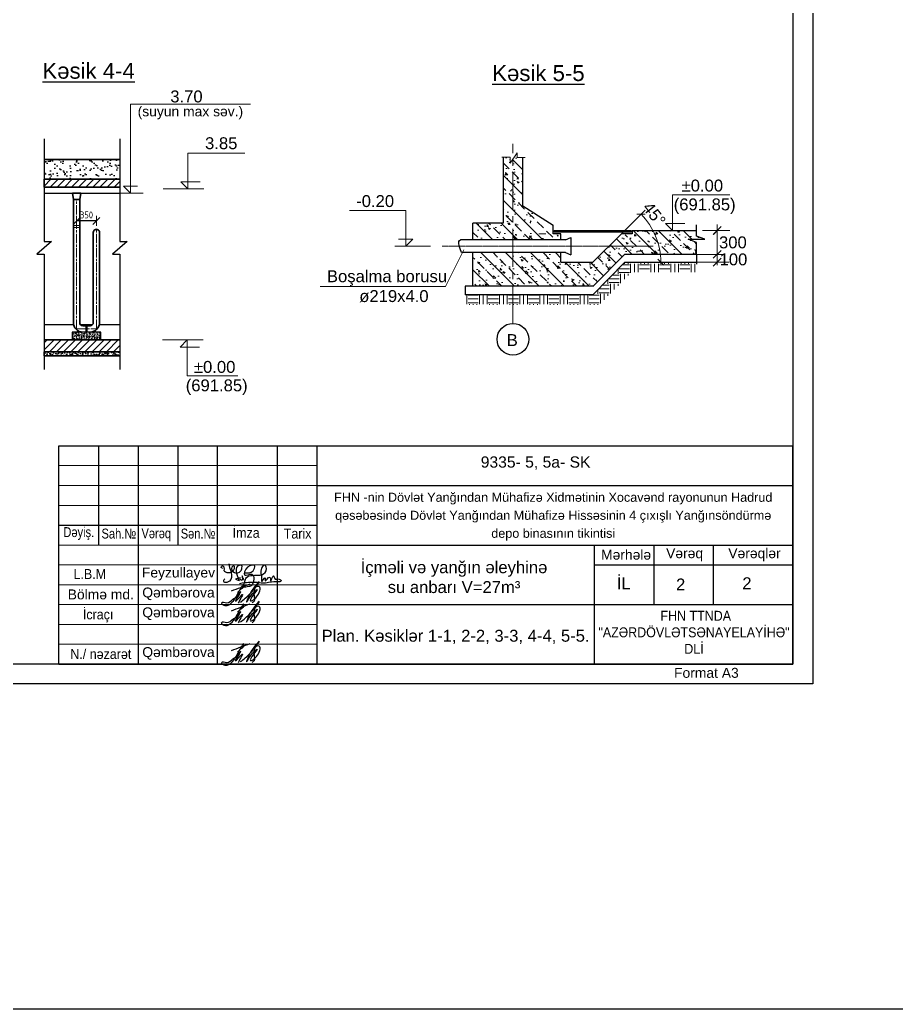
# Model space of a CAD drawing. Header units: millimetres. Extents: x -801831 to 71355, y -39540 to 11331.
# Drawn here: x -727763 to -705674, y -39540 to -14607 of the extents above; entities that cross this region are included whole.
import ezdxf

# ---------------------------------------------------------------- set-up
doc = ezdxf.new("R2010")
doc.units = ezdxf.units.MM
for name, pattern in [('ACAD_ISO08W100', [36, 24, -3, 6, -3]), ('CENTER', [2, 1.25, -0.25, 0.25, -0.25]), ('CENTER2', [28.575, 19.05, -3.175, 3.175, -3.175]), ('JIS_02_1.0', [2, 1, -1])]:
    doc.linetypes.add(name, pattern=pattern)
for name, color, linetype, lineweight in [('0_Ном._пера__21_Ном._пера__7', 7, 'Continuous', 60), ('Künc ştampının yazısı', 7, 'Continuous', 13), ('перегородка_Ном._пера__1_Ном._пера__7', 7, 'Continuous', 60)]:
    doc.layers.add(name, color=color, linetype=linetype, lineweight=lineweight)
doc.styles.add('ARIAL', font='arial.ttf')
doc.styles.add('Arial-300', font='arial.ttf', dxfattribs={"height": 300})
doc.styles.add('ISO', font='isocp.shx', dxfattribs={"height": 175, "bigfont": 'bigfont.shx'})
doc.styles.get("Standard").update_dxf_attribs({"font": 'a3ar(la).ttf'})
doc.styles.add('Times New  Roman', font='times.ttf')
doc.styles.add('Times New Roman', font='times.ttf')
doc.styles.add('СГЕНЕРИР_СТИЛЬ_1', font='arial.ttf')
doc.dimstyles.new('Aec_Arch_M', dxfattribs={"dimscale": 100, "dimtxt": 1.75, "dimasz": 1.75, "dimexe": 1.249, "dimexo": 0.625, "dimtad": 1, "dimdec": 0, "dimrnd": 1, "dimzin": 1, "dimdsep": 46, "dimtxsty": 'ISO', "dimblk": 'OBLIQUE', "dimcen": -0.175, "dimdle": 0.0005, "dimclrt": 256, "dimadec": 0, "dimazin": 0, "dimtfac": 175, "dimtdec": 0, "dimtix": 1, "dimtmove": 0, "dimatfit": 0, "dimldrblk": 'OBLIQUE', "dimfxl": 1, "dimtolj": 2, "dimlwe": 0, "dimarcsym": 0})
doc.dimstyles.new('Times New  Roman.', dxfattribs={"dimtxt": 250, "dimasz": 150, "dimexe": 150, "dimexo": 0.625, "dimgap": 100, "dimtad": 1, "dimdec": 0, "dimdsep": 32, "dimtxsty": 'Standard', "dimblk": 'OBLIQUE', "dimcen": 0, "dimdle": 150, "dimclrd": 256, "dimclre": 256, "dimclrt": 256, "dimadec": 0, "dimazin": 0, "dimtfac": 1, "dimtdec": 0, "dimtmove": 0, "dimatfit": 3, "dimldrblk": 'OBLIQUE', "dimfxl": 1, "dimtolj": 1, "dimlwd": 13, "dimlwe": 9, "dimarcsym": 0})
pattern_1 = [(180, (-845241.3, 739753.66), (-254, 254), [254, -254]), (180, (-845241.3, 739848.91), (-254, 254), [254, -254]), (180, (-845241.3, 739944.16), (-254, 254), [254, -254]), (90, (-845273.06, 739975.91), (254, 254), [254, -254]), (90, (-845368.3, 739975.91), (254, 254), [254, -254]), (90, (-845463.56, 739975.91), (254, 254), [254, -254])]

# ---------------------------------------------------------------- blocks, each defined once
blk = doc.blocks.new('F. G.')
for points, knots in [([(678117, 149875), (678101, 149881), (678068, 149894), (678110, 149968), (678168, 149890), (678111, 149758), (678415, 149738), (678425, 149962), (678305, 149885), (678405, 149720), (678572, 149778), (678603, 149871), (678622, 149968), (678384, 149933), (678466, 149735), (678536, 149566)], [0, 0, 0, 0, 42.223389, 90.051656, 154.549451, 226.6152, 476.644161, 571.28472, 627.013932, 778.672239, 938.454199, 1025.570794, 1091.558705, 1160.21584, 1544.16015, 1544.16015, 1544.16015, 1544.16015]), ([(678270, 149972), (678336, 149780), (678414, 149552), (678142, 149501), (678145, 149587), (678167, 149609), (678173, 149615)], [0, 0, 0, 0, 446.334972, 532.702513, 603.278674, 627.196902, 627.196902, 627.196902, 627.196902]), ([(678270, 149972), (678269, 149975), (678267, 149986), (678290, 149979), (678294, 149969), (678296, 149964)], [0, 0, 0, 0, 8.821018, 27.345406, 42.243095, 42.243095, 42.243095, 42.243095]), ([(678664, 149761), (678746, 149756), (678876, 149747), (678975, 149989), (678703, 149943), (678605, 149631), (678938, 149818), (678911, 149456), (678769, 149412), (678615, 149384), (678680, 149525), (678701, 149705), (678882, 149703), (679021, 149702)], [0, 0, 0, 0, 227.188385, 358.071473, 539.665587, 751.927894, 924.503113, 1199.403857, 1282.39891, 1403.270956, 1513.824778, 1614.597802, 1944.904586, 1944.904586, 1944.904586, 1944.904586]), ([(679021, 149702), (679048, 149704), (679140, 149711), (679266, 149820), (679179, 149989), (679034, 149833), (679110, 149701), (679096, 149506), (679219, 149719), (679163, 149474), (679324, 149754), (679319, 149457), (679400, 149778), (679430, 149558), (679529, 149636), (679613, 149557), (679572, 149540), (679556, 149533)], [0, 0, 0, 0, 82.934409, 278.458212, 386.336719, 441.130098, 797.922894, 815.295031, 939.358029, 1010.425899, 1153.318323, 1248.777542, 1391.619055, 1482.772305, 1582.360738, 1652.010665, 1693.923868, 1693.923868, 1693.923868, 1693.923868]), ([(678557, 149636), (678555, 149623), (678549, 149595), (678590, 149573), (678644, 149600), (678594, 149740), (678613, 149627), (678634, 149589), (678649, 149601), (678648, 149609), (678647, 149612)], [0, 0, 0, 0, 37.910096, 78.738154, 107.34926, 199.254906, 281.250122, 295.344415, 310.564895, 319.310936, 319.310936, 319.310936, 319.310936]), ([(679563, 149533), (679492, 149537), (679369, 149543), (679180, 149491), (679004, 149517), (678808, 149521), (678658, 149508), (678563, 149493), (678539, 149489)], [0, 0, 0, 0, 211.533539, 367.015626, 577.795063, 738.782103, 953.656981, 1027.737747, 1027.737747, 1027.737747, 1027.737747])]:
    blk.add_open_spline(points, degree=3, knots=knots)
for points in [[(678557, 149636), (678518, 149625), (678479, 149613), (678440, 149602)], [(678440, 149602), (678472, 149590), (678504, 149578), (678535, 149566)]]:
    blk.add_open_spline(points, degree=3)
blk = doc.blocks.new('QT')
for points, knots in [([(-585737, 108509), (-585715, 108533), (-585678, 108574), (-585613, 108617), (-585563, 108657), (-585582, 108732), (-585630, 108659), (-585675, 108585), (-585747, 108445), (-585823, 108321), (-585900, 108220), (-585995, 108161), (-586085, 108179), (-586136, 108215), (-586136, 108292), (-585964, 108206), (-585868, 108348), (-585735, 108386), (-585571, 108666), (-585926, 108093), (-585520, 108593), (-585655, 108359), (-585723, 108241)], [0, 0, 0, 0, 95.105414, 165.226399, 237.940081, 275.386653, 317.829734, 413.155248, 594.756942, 755.78629, 857.135005, 977.628911, 1063.634804, 1123.390002, 1143.497316, 1270.295177, 1449.220916, 1585.489424, 1732.301661, 2011.136996, 2249.585855, 2488.440566, 2488.440566, 2488.440566, 2488.440566]), ([(-585659, 108268), (-585580, 108329), (-585415, 108456), (-585042, 108959), (-585416, 108550), (-585541, 108187), (-585407, 108452), (-585153, 108667), (-585344, 108455), (-585445, 108276), (-585314, 108319), (-585252, 108416), (-585166, 108511), (-585157, 108669), (-585278, 108662), (-585330, 108554), (-585324, 108430), (-585290, 108306), (-585347, 108261), (-585364, 108247)], [0, 0, 0, 0, 338.07146, 701.928548, 1160.253845, 1316.39979, 1493.912841, 1738.545853, 1967.361308, 2076.382892, 2141.637406, 2265.742403, 2439.595438, 2546.512588, 2605.883314, 2735.471139, 2851.575865, 2995.445732, 3058.832965, 3058.832965, 3058.832965, 3058.832965])]:
    blk.add_open_spline(points, degree=3, knots=knots)
blk.add_open_spline([(-585890, 108550), (-585731, 108608), (-585573, 108667), (-585414, 108725)], degree=3)
blk = doc.blocks.new('9183-5')
at = {"lineweight": 25}
for p, q in [((-726777, 21337), (-726777, 26837)), ((-726777, 26837), (-708277, 26837)), ((-725777, 26838), (-725777, 24337)), ((-724777, 26839), (-724777, 21339)), ((-723777, 26839), (-723777, 24337)), ((-722777, 21338), (-722777, 26838)), ((-721277, 26838), (-721277, 21338)), ((-720277, 26838), (-720277, 21338)), ((-726777, 24837), (-720277, 24837)), ((-713277, 21337), (-713277, 24337)), ((-726777, 21337), (-708277, 21337))]:
    blk.add_line(p, q, dxfattribs=at)
at = {"color": 0, "lineweight": 25}
for p, q in [((-708277, 21337), (-708277, 26837)), ((-720277, 25837), (-708277, 25837)), ((-720277, 24337), (-708277, 24337)), ((-711777, 22837), (-711777, 24337)), ((-710277, 22837), (-710277, 24337)), ((-713277, 23837), (-708277, 23837)), ((-720277, 22837), (-708277, 22837))]:
    blk.add_line(p, q, dxfattribs=at)
at = {"lineweight": 15}
for p, q in [((-726777, 26337), (-720277, 26337)), ((-726777, 25837), (-720277, 25837)), ((-726777, 25337), (-720277, 25337)), ((-726777, 24337), (-720277, 24337)), ((-726777, 23837), (-720277, 23837)), ((-726777, 23337), (-720277, 23337)), ((-726777, 22837), (-720277, 22837)), ((-726777, 22337), (-720277, 22337)), ((-726777, 21837), (-720277, 21837))]:
    blk.add_line(p, q, dxfattribs=at)
at = {"color": 2}
blk.add_blockref('F. G.', (-1400768, -126126), dxfattribs=at)
at = {"color": 3}
for p in [(-136540, -85368), (-136540, -85868), (-136540, -86870)]:
    blk.add_blockref('QT', p, dxfattribs=at)
at = {"insert": (-716819, 23525), "char_height": 300, "width": 5135.22, "attachment_point": 5, "style": 'ARIAL'}
blk.add_mtext('{\\fArial|b0|i0|c238|p34;İçməli və yanğın əleyhinə su anbarı V=27m³}', dxfattribs=at)
at = {"ltscale": 2, "insert": (-710516, 21114), "char_height": 300, "width": 7041.35, "attachment_point": 5, "style": 'Arial-300'}
blk.add_mtext(' {\\fArial|b0|i0|c238|p34;\\H0.83333x;Format A3}', dxfattribs=at)
at = {"layer": '0_Ном._пера__21_Ном._пера__7', "linetype": 'Continuous', "lineweight": 25, "insert": (-714318, 25052), "char_height": 227.25, "width": 11211.1, "attachment_point": 5, "line_spacing_factor": 1.19865, "style": 'СГЕНЕРИР_СТИЛЬ_1'}
blk.add_mtext('FHN -nin Dövlət Yanğından Mühafizə Xidmətinin Xocav{\\fArial|b0|i0|c238|p38;ənd} {\\fArial|b0|i0|c238|p38;rayonunun Hadrud qəsəbəsində }Dövlət Yanğından Mühafizə Hissəsinin 4 {\\fArial|b0|i0|c238|p38;çıxışlı} {\\fArial|b0|i0|c238|p38;Y}anğınsöndürmə depo{\\fArial|b0|i0|c238|p38; binasının tikintisi}', dxfattribs=at)
at = {"layer": 'Künc ştampının yazısı', "color": 7, "char_height": 250, "attachment_point": 5, "style": 'Times New  Roman'}
for s, width, insert in [('{\\fArial|b0|i0|c238|p34;\\W0.8;Dəyiş.}', 1800, (-726276, 24624)), ('{\\fArial|b0|i0|c238|p34;\\W0.8;Sah.\\fArial|b0|i0|c204|p34;№}', 1800, (-725266, 24624)), ('{\\fArial|b0|i0|c238|p34;\\W0.8;Vərəq}', 1800, (-724323, 24595)), ('{\\fArial|b0|i0|c238|p34;\\W0.8;Sən.\\fArial|b0|i0|c204|p34;№}', 1800, (-723269, 24624)), ('\\pxt0.44093;{\\fArial|b0|i0|c0|p34;\\W0.9;İmza}', 250, (-722057, 24643)), ('{\\fArial|b0|i0|c0|p34;\\W0.9;Tarix }', 1800, (-720761, 24624))]:
    blk.add_mtext_dynamic_manual_height_columns(s, width=width, gutter_width=1, heights=[0], dxfattribs=dict(at, insert=insert))
at = {"layer": 'Künc ştampının yazısı', "color": 7, "lineweight": 25, "attachment_point": 5}
for s, insert, char_height, style in [('{\\fArial|b0|i0|c238|p34;Mərhələ}', (-712482, 24092), 250, 'Times New  Roman'), ('{\\fArial|b0|i0|c238|p34;Vərəq}', (-711007, 24092), 250, 'Times New  Roman'), ('{\\fArial|b0|i0|c238|p34;İL}', (-712540, 23369), 300, 'Times New  Roman'), ('{\\fArial|b0|i0|c238|p34;2}', (-709436, 23374), 300, 'Times New Roman'), ('{\\fArial|b0|i0|c238|p34;\\W0.9;\\C256; FHN TTNDA\\P"AZ\\fArial|b0|i0|c0|p34;Ə\\fArial|b0|i0|c238|p34;RDÖVL\\fArial|b0|i0|c0|p34;Ə\\fArial|b0|i0|c238|p34;TS\\fArial|b0|i0|c0|p34;Ə\\fArial|b0|i0|c238|p34;NAYE\\fArial|b0|i0|c204|p34;L\\fArial|b0|i0|c238|p34;AYİH\\fArial|b0|i0|c0|p34;Ə\\fArial|b0|i0|c238|p34;" \\fArial|b0|i0|c204|p34;\\P\\fArial|b0|i0|c238|p34;DLİ}', (-710770, 22137), 250, 'Times New  Roman')]:
    blk.add_mtext(s, dxfattribs=dict(at, insert=insert, char_height=char_height, style=style))
at = {"layer": 'Künc ştampının yazısı', "color": 7, "lineweight": 25, "insert": (-709246, 24092), "char_height": 250, "width": 3544.72, "attachment_point": 5, "style": 'Times New  Roman'}
blk.add_mtext('{\\fArial|b0|i0|c238|p34;Vərəqlər}', dxfattribs=at)
at = {"layer": 'Künc ştampının yazısı', "color": 7, "attachment_point": 5, "style": 'Times New  Roman'}
for s, insert, char_height in [('{\\fArial|b0|i0|c238|p34;\\W0.9;  \\H0.73204x; L.B.M\\H1.366x; \\fArial|b0|i0|c204|p34;  \\fArial|b0|i0|c238|p34;       }', (-726161, 23606), 341.512), ('{\\fArial|b0|i0|c238|p34;\\W0.9;  \\H0.87845x; \\H0.83333x;\\W1;Feyzullayev\\fArial|b0|i0|c204|p34; \\H1.3661x;\\W0.9; \\fArial|b0|i0|c238|p34;       }', (-723935, 23606), 341.512), ('{\\fArial|b0|i0|c238|p34;\\W0.9;       \\fArial|b0|i0|c0|p34;\\H0.78914x;\\W1;B\\fArial|b0|i0|c238|p34;ölmə md.\\W0.9;    \\H1.2672x; }', (-726108, 23091), 316.801), ('{\\fArial|b0|i0|c238|p34;\\W0.9;  \\H0.87845x; \\H0.83333x;\\W1;Qəmbərova\\H1.3661x;\\W0.9;       }', (-723935, 23106), 341.51), ('{\\fArial|b0|i0|c238|p34;\\W0.9;       \\H0.78914x;N./ nəzarət   \\H1.2672x; }', (-726108, 21589), 316.8), ('{\\fArial|b0|i0|c238|p34;\\W0.9;  \\H0.87845x; \\H0.83333x;\\W1;Qəmbərova\\H1.3661x;\\W0.9;       }', (-723935, 21604), 341.51)]:
    blk.add_mtext(s, dxfattribs=dict(at, insert=insert, char_height=char_height))
at = {"layer": 'Künc ştampının yazısı', "attachment_point": 5, "style": 'Times New  Roman'}
for s, insert, char_height in [('{\\fArial|b0|i0|c238|p34;\\W0.9;       \\H0.78914x;İ\\fArial|b0|i0|c0|p34;cra\\fArial|b0|i0|c238|p34;çı    \\H1.2672x; }', (-726176, 22550), 316.801), ('{\\fArial|b0|i0|c238|p34;\\W0.9;  \\H0.87845x; \\H0.83333x;\\W1;Qəmbərova\\H1.3661x;\\W0.9;       }', (-723935, 22606), 341.51)]:
    blk.add_mtext(s, dxfattribs=dict(at, insert=insert, char_height=char_height))
at = {"layer": 'перегородка_Ном._пера__1_Ном._пера__7', "color": 7, "linetype": 'Continuous', "insert": (-716255, 26570), "char_height": 282.735, "attachment_point": 1, "style": 'СГЕНЕРИР_СТИЛЬ_1'}
blk.add_mtext(' 9{\\fArial|b0|i0|c238|p38;335}- 5{\\fArial|b0|i0|c238|p38;, }5{\\fArial|b0|i0|c238|p38;a}- {\\fArial|b0|i0|c238|p38;SK}', dxfattribs=at)
blk = doc.blocks.new('_Oblique')
at = {"color": 0, "linetype": 'ByBlock', "lineweight": -2}
blk.add_line((-0.5, -0.5), (0.5, 0.5), dxfattribs=at)
blk = doc.blocks.new('*D112')
at = {"lineweight": 9, "ltscale": 30, "transparency": 16777216}
for p, q in [((-712601, -20001), (-711998, -19402)), ((-712516, -20717), (-711456, -20717))]:
    blk.add_line(p, q, dxfattribs=at)
at = {"lineweight": 13, "ltscale": 30, "transparency": 16777216}
blk.add_arc((-713322, -20717), 1715, 359.9986, 44.8093, dxfattribs=at)
at = {"layer": 'Defpoints', "color": 0, "ltscale": 30, "transparency": 16777216}
for p in [(-712601, -20002), (-711664, -20275), (-713322, -20717), (-713322, -20717), (-712517, -20717)]:
    blk.add_point(p, dxfattribs=at)
at = {"lineweight": 13, "ltscale": 30, "transparency": 16777216, "xscale": 150, "yscale": 150, "zscale": 150}
for p, rotation in [((-712104, -19508), 134.8092907785937), ((-711606, -20717), 269.998554129507)]:
    blk.add_blockref('_Oblique', p, dxfattribs=dict(at, rotation=rotation))
at = {"lineweight": 13, "ltscale": 30, "transparency": 16777216, "insert": (-711773, -19503), "char_height": 300, "attachment_point": 5, "rotation": 308.0903, "style": 'Arial-300'}
blk.add_mtext('\\A1;45°', dxfattribs=at)
blk = doc.blocks.new('*D111')
at = {"color": 0, "lineweight": 0, "transparency": 16777216}
for p, q in [((-726332, -19800), (-726332, -19550)), ((-725832, -19800), (-725832, -19550))]:
    blk.add_line(p, q, dxfattribs=at)
at = {"color": 0, "lineweight": -2, "transparency": 16777216}
blk.add_line((-725832, -19675), (-726332, -19675), dxfattribs=at)
at = {"layer": 'Defpoints', "color": 0, "transparency": 16777216}
for p in [(-726332, -19675), (-726332, -20126), (-725832, -20276)]:
    blk.add_point(p, dxfattribs=at)
at = {"color": 0, "lineweight": -2, "transparency": 16777216, "xscale": 175, "yscale": 175, "zscale": 175, "rotation": 180}
blk.add_blockref('_Oblique', (-726332, -19675), dxfattribs=at)
at = {"color": 0, "lineweight": -2, "transparency": 16777216, "xscale": 175, "yscale": 175, "zscale": 175}
blk.add_blockref('_Oblique', (-725832, -19675), dxfattribs=at)
at = {"lineweight": 9, "transparency": 16777216, "insert": (-726082, -19525), "char_height": 175, "attachment_point": 5, "style": 'ISO'}
blk.add_mtext('\\A2;{\\Fisocp,bigfont|c238;350}', dxfattribs=at)

msp = doc.modelspace()

# ---------------------------------------------------------------- hatches: boundary and pattern name
at = {"ltscale": 10}
h = msp.add_hatch(dxfattribs=at)
h.set_pattern_fill('AR-SAND', color=256, scale=5, style=0)
h.set_pattern_definition([(37.5, (-875715.86, 1092087.2), (-8.000156, 244.70662), [0, -193.04, 0, -215.9, 0, -206.375]), (7.5, (-875715.86, 1092087.2), (224.76164, 358.41255), [0, -104.14, 0, -173.99, 0, -66.675]), (327.5, (-875872.07, 1092087.2), (395.496185, 0.718592), [0, -63.5, 0, -228.6, 0, -298.45]), (317.5, (-875872.07, 1092087.2), (381.77823, 111.46466), [0, -31.75, 0, -149.86, 0, -171.45])])
h.paths.add_polyline_path([(-726761.9, -18626.1), (-727147.9, -18626.1), (-727147.9, -18126.1), (-726761.9, -18126.1)])
h.paths.add_polyline_path([(-725238, -18126.1), (-725238, -18626.1), (-726761.9, -18626.1), (-726761.9, -18126.1)])
at = {"lineweight": 13, "ltscale": 30}
h = msp.add_hatch(dxfattribs=at)
h.set_pattern_fill('AR-CONC', scale=3, style=0)
h.set_pattern_definition([(130, (-845241.3, 739753.66), (-546.554, -47.81726), [57.15, -628.65]), (185, (-845241.3, 739753.66), (105.72848, 573.16993), [45.72, -502.92]), (79.549, (-845286.85, 739749.7), (-440.8275, 525.35006), [48.57, -534.27]), (133.8158, (-845241.3, 739906.06), (-813.2371, -126.127), [85.725, -942.975]), (83.3644, (-845309.1, 739895.55), (-712.2127, 742.2767), [72.855, -801.405]), (188.816, (-845241.3, 739906.1), (-712.2138, 742.27535), [68.58, -754.38]), (159, (-845317.5, 739867.96), (-454.84464, -306.79656), [57.15, -628.65]), (214, (-845317.5, 739867.96), (-185.4061, 552.5639), [45.72, -502.92]), (108.5486, (-845355.4, 739842.4), (-640.24947, 245.76857), [48.57, -534.27]), (142.5, (-845241.3, 739753.66), (-9.26581, 253.665117), [0, -496.824, 0, -510.54, 0, -504.825]), (172.5, (-845241.3, 739753.66), (-200.45899, 300.54172), [0, -291.084, 0, -485.394, 0, -192.405]), (212.5, (-845071.38, 739753.66), (-406.771786, -17.18623), [0, -190.5, 0, -594.36, 0, -788.67]), (222.5, (-844995.18, 739753.66), (-444.38754, 76.27947), [0, -247.65, 0, -394.716, 0, -560.07])])
h.paths.add_polyline_path([(-716340.3, -20473.1), (-714123.7, -20473.1), (-714123.7, -20717.2), (-713321.1, -20716.7), (-712624.9, -20025.5), (-712326.6, -20025.5), (-712326.6, -19917.2), (-710707.2, -19917.2), (-710707.2, -20061.7), (-710494.9, -20134.5), (-710919.5, -20134.5), (-710703.1, -20220.3), (-710703.1, -20524.7), (-712512.6, -20517.2), (-713314.9, -21321.3), (-716340.3, -21321.3)])
h.paths.add_polyline_path([(-714276.4, -19813.2), (-714817.4, -19572.2), (-714965.6, -19904.9), (-714424.6, -20145.8)], flags=17)
h.paths.add_polyline_path([(-715083, -20473.1), (-714616.8, -20473.1), (-714694, -20549.3), (-715083, -20549.3)], flags=16)
h.paths.add_polyline_path([(-716340.3, -20473.1), (-715083, -20473.1), (-715083, -20549.3), (-716340.3, -20549.3)], flags=17)
h.paths.add_polyline_path([(-714291.9, -20152.5), (-715083.1, -20152.5), (-715083.5, -19309.4), (-714320, -19794.7), (-714320, -19923.4), (-714059.7, -19923.4)])
h.paths.add_polyline_path([(-715230.9, -18080.5), (-715086.1, -18080.5), (-715086.1, -19307.7), (-715083.5, -19309.3), (-715083.1, -20152.5), (-716340.3, -20152.5), (-716340.3, -19732.8), (-715581.9, -19730.4), (-715581.9, -18070.1), (-715402.5, -18069.8), (-715402.5, -18217.4), (-715230.9, -17962.4)])
h = msp.add_hatch(dxfattribs=at)
h.set_pattern_fill('ANSI33', color=256, scale=70, style=0)
h.set_pattern_definition([(135, (-845241.3, 739753.66), (314.30896, 314.30896), []), (135, (-845555.6, 739753.66), (314.30896, 314.30896), [222.25, -111.125])])
h.paths.add_polyline_path([(-716340.3, -20473.1), (-714123.7, -20473.1), (-714123.7, -20717.2), (-713321.1, -20716.7), (-712624.9, -20025.5), (-712326.6, -20025.5), (-712326.6, -19917.2), (-710707.2, -19917.2), (-710707.2, -20061.7), (-710494.9, -20134.5), (-710919.5, -20134.5), (-710703.1, -20220.3), (-710703.1, -20524.7), (-712512.6, -20517.2), (-713314.9, -21321.3), (-716340.3, -21321.3)])
h.paths.add_polyline_path([(-715230.9, -18080.5), (-715086.1, -18080.5), (-715086.1, -19305.3), (-714320, -19792.3), (-714320, -20025.5), (-714123.7, -20025.5), (-714123.7, -20152.5), (-716340.3, -20152.5), (-716340.3, -19730.4), (-715581.9, -19730.4), (-715581.9, -18070.1), (-715402.5, -18069.8), (-715402.5, -18217.4), (-715230.9, -17962.4), (-715230.9, -18021.5)])
at = {"lineweight": 9, "ltscale": 10}
h = msp.add_hatch(dxfattribs=at)
h.set_pattern_fill('ANSI31', color=256, scale=40, style=0)
h.set_pattern_definition([(45, (-875715.86, 1092027.37), (-89.802561, 89.802561), [])])
h.paths.add_polyline_path([(-727147.9, -18626.1), (-726268.5, -18626.1), (-726268.5, -18826.1), (-727147.9, -18826.1)])
h.paths.add_polyline_path([(-725238, -18626.1), (-725238, -18826.1), (-726268.5, -18826.1), (-726268.5, -18626.1)])
h.paths.add_polyline_path([(-725238, -22676), (-725238, -22976), (-727147.9, -22976), (-727147.9, -22676)])
at = {"lineweight": 13, "ltscale": 30}
h = msp.add_hatch(dxfattribs=at)
h.set_pattern_fill('EARTH', color=256, scale=40, style=0)
h.set_pattern_definition(pattern_1)
h.paths.add_polyline_path([(-712341.2, -20717.2), (-710703.1, -20717.2), (-710703.1, -20963.6), (-712341.2, -20963.6)])
h.paths.add_polyline_path([(-716531.9, -21538.8), (-713160.3, -21538.8), (-713160.3, -21791.6), (-716531.9, -21791.6)])
h = msp.add_hatch(dxfattribs=at)
h.set_pattern_fill('EARTH', color=256, scale=40, style=0)
h.set_pattern_definition(pattern_1)
h.paths.add_polyline_path([(-712517, -20717.2), (-712341.2, -20717.2), (-712341.2, -20957.1), (-713160.3, -21791.1), (-713160.3, -21538.8), (-713321, -21538.8)])
at = {"ltscale": 10}
h = msp.add_hatch(dxfattribs=at)
h.set_pattern_fill('AR-CONC', color=256, scale=0.5, style=0)
h.set_pattern_definition([(50, (-708065.94, -22555.23), (91.09233, -7.96954), [9.525, -104.775]), (355, (-708065.94, -22555.23), (-17.6214, 95.5283), [7.62, -83.82]), (100.451, (-708058.35, -22555.89), (73.47125, 87.55834), [8.095, -89.045]), (46.1842, (-708065.94, -22529.83), (135.5395, -21.02116), [14.2875, -157.1625]), (96.6356, (-708054.65, -22531.58), (118.7021, 123.7128), [12.1425, -133.5675]), (351.184, (-708065.94, -22529.83), (118.7023, 123.7126), [11.43, -125.73]), (21, (-708053.24, -22536.18), (75.80744, -51.13276), [9.525, -104.775]), (326, (-708053.24, -22536.18), (30.901, 92.094), [7.62, -83.82]), (71.4514, (-708046.93, -22540.44), (106.70825, 40.96143), [8.095, -89.045]), (37.5, (-708065.943, -22555.227), (1.5443, 42.27752), [0, -82.804, 0, -85.09, 0, -84.1375]), (7.5, (-708065.943, -22555.227), (33.40983, 50.09029), [0, -48.514, 0, -80.899, 0, -32.0675]), (327.5, (-708094.264, -22555.227), (67.7953, -2.86437), [0, -31.75, 0, -99.06, 0, -131.445]), (317.5, (-708106.964, -22555.23), (74.0646, 12.71325), [0, -41.275, 0, -65.786, 0, -93.345])])
h.paths.add_polyline_path([(-726217, -22476.1), (-725717, -22476.1), (-725717, -22676.1), (-726217, -22676.1)])
h.paths.add_polyline_path([(-726447, -22476.1), (-726217, -22476.1), (-726217, -22587.7), (-726217, -22676.1), (-726331.5, -22676.1), (-726447, -22676.1)])
h = msp.add_hatch(dxfattribs=at)
h.set_pattern_fill('AR-CONC', color=256, style=0)
h.set_pattern_definition([(50, (-874756.79, 1066565.44), (182.18467, -15.939086), [19.05, -209.55]), (355, (-874756.79, 1066565.44), (-35.242826, 191.056643), [15.24, -167.64]), (100.451, (-874741.6, 1066564.1), (146.942502, 175.116688), [16.19, -178.09]), (46.1842, (-874756.79, 1066616.24), (271.07904, -42.04233), [28.575, -314.325]), (96.6356, (-874734.2, 1066612.73), (237.404234, 247.425556), [24.285, -267.135]), (351.184, (-874756.8, 1066616.24), (237.404606, 247.42512), [22.86, -251.46]), (21, (-874731.39, 1066603.54), (151.61488, -102.265519), [19.05, -209.55]), (326, (-874731.39, 1066603.54), (61.802028, 184.187966), [15.24, -167.64]), (71.4514, (-874718.75, 1066595.01), (213.41649, 81.922858), [16.19, -178.09]), (37.5, (-874756.79, 1066565.435), (3.0886033, 84.555039), [0, -165.608, 0, -170.18, 0, -168.275]), (7.5, (-874756.79, 1066565.435), (66.8196625, 100.180575), [0, -97.028, 0, -161.798, 0, -64.135]), (327.5, (-874813.43, 1066565.435), (135.590595, -5.728744), [0, -63.5, 0, -198.12, 0, -262.89]), (317.5, (-874838.83, 1066565.44), (148.129181, 25.426491), [0, -82.55, 0, -131.572, 0, -186.69])])
h.paths.add_polyline_path([(-725238, -22976.2), (-725238, -23076.1), (-727147.9, -23076.1), (-727147.9, -22976.2)])

# ---------------------------------------------------------------- linework, layer by layer
at = {"linetype": 'CENTER2', "lineweight": 5, "ltscale": 50}
msp.add_line((-715334, -22258.2), (-715334, -17732.5), dxfattribs=at)
at = {"lineweight": 35}
msp.add_line((-727147.9, -18126.1), (-725238, -18126.1), dxfattribs=at)
at = {"lineweight": 13, "ltscale": 80}
for p, q in [((-715402.5, -18069.8), (-715614.4, -18070.2)), ((-715230.9, -17962.4), (-715402.5, -18217.4)), ((-715402.5, -18217.4), (-715402.5, -18069.8)), ((-715230.9, -18080.5), (-715230.9, -17962.4)), ((-715024.2, -18080.5), (-715230.9, -18080.5))]:
    msp.add_line(p, q, dxfattribs=at)
at = {"color": 7, "lineweight": 30, "ltscale": 10}
for p, q in [((-715581.9, -18070.1), (-715581.9, -19730.4)), ((-714320, -19792.3), (-715085.8, -19305.5)), ((-716340.3, -20152.5), (-716340.3, -19730.4)), ((-715582.7, -19730.4), (-716340.3, -19730.4)), ((-714123.7, -20152.5), (-714123.7, -19998.5)), ((-716340.3, -21321.3), (-716340.3, -20473.1)), ((-714123.7, -20717.2), (-714123.7, -20473.1))]:
    msp.add_line(p, q, dxfattribs=at)
at = {"color": 7, "lineweight": 30, "ltscale": 2}
for p, q in [((-715086.1, -19315.6), (-715086.1, -18080.5)), ((-712326.6, -19917.2), (-710707.2, -19917.2)), ((-712514.1, -20517.2), (-710703.1, -20517.2)), ((-711217.2, -20517.2), (-710707.2, -20517.2)), ((-712517, -20717.2), (-710703.1, -20717.2))]:
    msp.add_line(p, q, dxfattribs=at)
at = {"lineweight": 15, "ltscale": 10}
for p, q in [((-724150.5, -18864.7), (-723125.1, -18864.7)), ((-725238, -18976.3), (-724652.5, -18976.3)), ((-717411.7, -20313), (-718311.4, -20313)), ((-724163.8, -22676.1), (-723138.4, -22676.1))]:
    msp.add_line(p, q, dxfattribs=at)
at = {"lineweight": 25, "ltscale": 10}
msp.add_line((-727147.9, -18976.3), (-725238, -18976.3), dxfattribs=at)
at = {"linetype": 'ACAD_ISO08W100', "lineweight": 5, "ltscale": 10}
for p, q in [((-726332, -22396.6), (-726332, -19135.3)), ((-725832, -22396.6), (-725832, -19886.7)), ((-726332, -22396.6), (-725832, -22396.6))]:
    msp.add_line(p, q, dxfattribs=at)
at = {"lineweight": 30, "ltscale": 30}
for p, q in [((-714320, -19998.9), (-714320, -19785.9)), ((-712326.6, -19917.2), (-712326.6, -20001.5)), ((-714005, -20152.5), (-716658, -20152.5)), ((-716658, -20152.5), (-716658, -20152.9)), ((-714123.7, -19998.9), (-714320, -19998.9)), ((-714005, -20152.5), (-713877.6, -20095.9)), ((-713877.6, -20095.9), (-713877.6, -20529.7)), ((-713321.5, -20717.1), (-712601.1, -20001.5)), ((-712326.6, -20001.5), (-712601.1, -20001.5)), ((-714005, -20473.1), (-716627.1, -20473.1)), ((-714005, -20473.1), (-713877.6, -20529.7)), ((-713317.9, -21324.3), (-712512.3, -20516.9)), ((-714123.7, -20717.2), (-713321.1, -20716.7)), ((-713321.7, -21539.5), (-712516.7, -20716.9)), ((-713314.9, -21321.3), (-716537.9, -21321.3)), ((-716537.9, -21321.3), (-716537.9, -21537.8)), ((-713321.6, -21537.8), (-716537.9, -21537.8))]:
    msp.add_line(p, q, dxfattribs=at)
at = {"color": 0, "lineweight": 30}
for p, q in [((-714293.4, -19956.4), (-714293.4, -19916.8)), ((-714292.4, -19919.1), (-712352.5, -19916.8)), ((-714152.5, -19916.8), (-714152.5, -19956.8)), ((-714032.5, -19916.8), (-714032.5, -19956.8)), ((-713912.5, -19916.8), (-713912.5, -19956.8)), ((-713792.5, -19916.8), (-713792.5, -19956.8)), ((-713672.5, -19916.8), (-713672.5, -19956.8)), ((-713549.7, -19916.8), (-713549.7, -19956.8)), ((-713431.3, -19916.8), (-713431.3, -19956.8)), ((-713323.4, -19916.8), (-713323.4, -19956.8)), ((-713201.6, -19916.8), (-713201.6, -19956.8)), ((-713079.9, -19916.8), (-713079.9, -19956.8)), ((-712952.5, -19916.8), (-712952.5, -19956.8)), ((-712832.5, -19916.8), (-712832.5, -19956.8)), ((-712712.5, -19916.8), (-712712.5, -19956.8)), ((-712592.5, -19916.8), (-712592.5, -19956.8)), ((-712472.5, -19916.8), (-712472.5, -19956.8)), ((-712352.5, -19916.8), (-712352.5, -19956.8)), ((-712352.5, -19956.8), (-714293.4, -19956.4)), ((-712326.6, -19981.7), (-712324.8, -19981.7))]:
    msp.add_line(p, q, dxfattribs=at)
at = {"lineweight": 13, "ltscale": 10}
msp.add_line((-711934.4, -19917.2), (-710909, -19917.2), dxfattribs=at)
at = {"lineweight": 13, "ltscale": 30}
for p, q in [((-710558.1, -19917.2), (-709868.7, -19917.2)), ((-710284.1, -20018.1), (-710084.1, -19818.1)), ((-710280.3, -20019.2), (-710084.1, -19818.1)), ((-710183.7, -20786.4), (-710184.1, -19768.1)), ((-714503.3, -19998.9), (-714677.9, -19998.9)), ((-716570.3, -20403.8), (-717034.7, -21325.4)), ((-710284.1, -20618.1), (-710084.1, -20418.1)), ((-710356.2, -20518.1), (-710691.8, -20518.1)), ((-710691.8, -20518.1), (-710018.6, -20518.1)), ((-710283.8, -20814.5), (-710083.6, -20610.8)), ((-710283.8, -20814.5), (-710083.6, -20610.8)), ((-710183.7, -20518.9), (-710183.7, -20786.4)), ((-710697.8, -20711.8), (-709880.9, -20711.8))]:
    msp.add_line(p, q, dxfattribs=at)
at = {"linetype": 'CENTER', "lineweight": 9, "ltscale": 30}
msp.add_line((-711800.5, -20313), (-717123.5, -20313), dxfattribs=at)
at = {"color": 7, "lineweight": 30}
msp.add_line((-710703.1, -20517.2), (-710703.1, -20717.2), dxfattribs=at)
at = {"color": 7}
msp.add_line((-710703.1, -20524.7), (-710703.1, -20768), dxfattribs=at)
at = {"lineweight": 5}
msp.add_line((-720188.3, -21325.4), (-717034.7, -21325.4), dxfattribs=at)
at = {"ltscale": 10}
for p, q in [((-726405.7, -22290.1), (-727147.9, -22290.1)), ((-725931.3, -22290.1), (-726232.7, -22290.1)), ((-725238, -22290.1), (-725758.4, -22290.1))]:
    msp.add_line(p, q, dxfattribs=at)
at = {"color": 4, "lineweight": 30}
msp.add_lwpolyline([(-801831.4, 6452.8), (-655004.8, 6452.8), (-655004.8, -39540.3), (-801831.4, -39540.3)], close=True, dxfattribs=at)
for points in [[(-747776.5, -2642.7), (-707776.5, -2642.7), (-707776.5, -31342.7), (-747776.5, -31342.7)], [(-745776.5, -3142.7), (-708276.5, -3142.7), (-708276.5, -30842.7), (-745776.5, -30842.7)]]:
    msp.add_lwpolyline(points, close=True)
at = {"lineweight": 15, "ltscale": 2}
for points in [[(-721946.8, -16736.6), (-724970.6, -16736.6), (-724970.6, -18976.3), (-725147.3, -18799.5), (-724799.1, -18799.5)], [(-722087.3, -17964.1), (-723531.2, -17964.1), (-723531.2, -18864.7), (-723708, -18688), (-723217.2, -18688)], [(-719451.7, -19412.3), (-718031, -19412.3), (-718031, -20313), (-717854.2, -20136.2), (-718219.3, -20136.2)], [(-722266.1, -23576.7), (-723544.5, -23576.7), (-723544.5, -22676.1), (-723721.3, -22852.8), (-723230.5, -22852.8)]]:
    msp.add_lwpolyline(points, dxfattribs=at)
at = {"ltscale": 10}
for points in [[(-727147.9, -17608.7), (-727147.9, -20195.7), (-726964.2, -20195.7), (-727335.9, -20513.1), (-727147.9, -20513.1), (-727147.9, -23416)], [(-725238, -17608.7), (-725238, -20195.7), (-725054.3, -20195.7), (-725426.1, -20513.1), (-725238, -20513.1), (-725238, -23416)], [(-726093.3, -22476.1), (-726447, -22476.1), (-726447, -22676.1), (-725717, -22676.1), (-725717, -22476.1), (-726070.7, -22476.1)]]:
    msp.add_lwpolyline(points, dxfattribs=at)
at = {"lineweight": 35}
for points in [[(-725238, -18826.1), (-727147.9, -18826.1), (-727147.9, -18626.1)], [(-727147.9, -18626.1), (-725238, -18626.1)], [(-725238, -22676.1), (-727147.9, -22676.1)], [(-725238, -22976.2), (-727147.9, -22976.2), (-727147.9, -23076.2), (-725238, -23076.2)], [(-727147.9, -22976.2), (-725238, -22976.2)], [(-725238, -23076.1), (-727147.9, -23076.1)]]:
    msp.add_lwpolyline(points, dxfattribs=at)
at = {"lineweight": 35, "ltscale": 10}
msp.add_lwpolyline([(-726227, -18976.3), (-726437, -18976.3), (-726411.5, -19135.3), (-726252.5, -19135.3)], close=True, dxfattribs=at)
for points in [[(-726093.3, -22317.1), (-726173, -22317.1, -0.4142136), (-726252.5, -22237.6), (-726252.5, -19135.3), (-726411.5, -19135.3), (-726411.5, -22237.6)], [(-725911.5, -19966.2), (-725911.5, -22237.6, -0.4142136), (-725991, -22317.1), (-726070.7, -22317.1)]]:
    msp.add_lwpolyline(points, format="xyb", dxfattribs=at)
at = {"lineweight": 5, "ltscale": 2}
msp.add_lwpolyline([(-709868.3, -19016.5), (-711315.1, -19016.5), (-711315.1, -19917.2), (-711491.8, -19740.4), (-711001.1, -19740.4)], dxfattribs=at)
at = {"lineweight": 20, "ltscale": 2}
msp.add_lwpolyline([(-726252.5, -19789.7), (-726411.5, -19789.7), (-726411.5, -19842.5), (-726252.5, -19842.5)], close=True, dxfattribs=at)
at = {"color": 7, "lineweight": 30, "ltscale": 2}
msp.add_lwpolyline([(-710703.1, -20524.7), (-710703.1, -20220.3), (-710919.5, -20134.5), (-710494.9, -20134.5), (-710707.2, -20061.7), (-710707.2, -19772.7)], dxfattribs=at)
at = {"lineweight": 35, "ltscale": 10}
msp.add_lwpolyline([(-725752.5, -19966.2), (-725752.5, -22237.6)], dxfattribs=at)
at = {"ltscale": 10}
msp.add_lwpolyline([(-726070.7, -22484.7), (-726070.7, -22484.7), (-726093.3, -22484.7), (-726093.3, -22484.7), (-726093.3, -22308.6), (-726093.3, -22308.6), (-726070.7, -22308.6), (-726070.7, -22308.6)], close=True, dxfattribs=at)
at = {"ltscale": 2}
msp.add_circle((-715334, -22658.2), 400, dxfattribs=at)
at = {"lineweight": 35, "ltscale": 10}
for centre, radius, start, end in [((-725832, -19966.2), 79.5, 359.9999, 180), ((-726173, -22237.6), 238.5, 180, 270.0003), ((-725991, -22237.6), 238.5, 270, 0)]:
    msp.add_arc(centre, radius, start, end, dxfattribs=at)
at = {"lineweight": 30, "ltscale": 30}
msp.add_open_spline([(-716627.1, -20473.1), (-716647.9, -20423.2), (-716756, -20152.9), (-716656.3, -20152.9)], degree=3, dxfattribs=at)

# ---------------------------------------------------------------- block references
at = {"color": 7}
msp.add_blockref('9183-5', (0, -52179.6), dxfattribs=at)

# ---------------------------------------------------------------- texts
at = {"ltscale": 2}
for s, insert, char_height, width, attachment_point, style in [('{\\fArial|b0|i0|c238|p34;\\LKəsik 4-4}', (-727193, -15691.9), 400, 2449.491, 1, 'Arial-300'), ('{\\fArial|b0|i0|c238|p34;\\LKəsik 5-5}', (-715855.5, -15750.1), 400, 2449.491, 1, 'Arial-300'), ('{\\fArial|b0|i0|c238|p34;B}', (-715210.9, -22828.2), 300, 280.325, 9, 'ARIAL'), (' 2', (-711165, -28836.7), 300, 7041.347, 5, 'Arial-300'), (' {\\fArial|b0|i0|c238|p34;Plan. Kəsiklər 1-1, 2-2, 3-3, 4-4, 5-5}.', (-716837.2, -30156.9), 300, 7041.347, 5, 'Arial-300')]:
    msp.add_mtext(s, dxfattribs=dict(at, insert=insert, char_height=char_height, width=width, attachment_point=attachment_point, style=style))
at = {"color": 0, "lineweight": 25, "char_height": 300, "style": 'Arial-300'}
for s, insert, width, attachment_point in [('{\\fArial|b0|i0|c238|p34;3.}7{\\fArial|b0|i0|c238|p34;0}', (-723154.6, -16388.5), 1218.753, 3), ('{\\fArial|b0|i0|c238|p34;3.}85', (-722277.7, -17567.1), 5754.444, 3), ('%%P0.00', (-710037.5, -18634.2), 5754.444, 3), ('-0.20', (-719284.3, -19025.1), 5754.444, 1), ('%%P0.00', (-722328.5, -23204.4), 5754.444, 3)]:
    msp.add_mtext(s, dxfattribs=dict(at, insert=insert, width=width, attachment_point=attachment_point))
at = {"ltscale": 2, "style": 'Arial-300'}
for s, insert, char_height, attachment_point in [('{\\fArial|b0|i0|c238|p34;(suyun max səv.)}', (-724792.2, -17115.8), 250, 7), ('{\\fArial|b0|i0|c238|p34;(691.85)}', (-709720.8, -19499.5), 300, 9), ('{\\fArial|b0|i0|c238|p34;(691.85)}', (-722019.6, -24059.7), 300, 9)]:
    msp.add_mtext(s, dxfattribs=dict(at, insert=insert, char_height=char_height, attachment_point=attachment_point))
at = {"color": 7, "lineweight": 25, "char_height": 300, "width": 5754.444, "attachment_point": 3, "style": 'Arial-300'}
for s, insert in [('300', (-709440.7, -20066.4)), ('100', (-709426.6, -20494.3))]:
    msp.add_mtext(s, dxfattribs=dict(at, insert=insert))
at = {"linetype": 'JIS_02_1.0', "lineweight": 5, "insert": (-718507.9, -21323.5), "char_height": 300, "width": 3145.562, "attachment_point": 5, "style": 'ARIAL'}
msp.add_mtext('{\\fArial|b0|i0|c238|p34;Boşalma borusu}     ø{\\fArial|b0|i0|c238|p34;219}х{\\fArial|b0|i0|c238|p34;4.0}', dxfattribs=at)

# ---------------------------------------------------------------- dimensions: what is measured, and where the dimension line sits
at = {"lineweight": 13, "ltscale": 30}
dim = msp.add_angular_dim_2l(base=(-711664, -20275), line1=((-713321.5, -20717.1), (-712601.1, -20001.5)), line2=((-713321.5, -20717.1), (-712517, -20717.2)), dimstyle='Times New  Roman.', override={"dimtxsty": 'Arial-300'}, dxfattribs=at)
dim.commit()
dim.dimension.update_dxf_attribs({"geometry": '*D112', "text_midpoint": (-711971.4, -19658.9), "dimtype": 162})
at = {"lineweight": 9}
dim = msp.add_linear_dim(base=(-726332, -19675.3), p1=(-725832, -20275.9), p2=(-726332, -20125.9), angle=180, text='{\\Fisocp,bigfont|c238;350}', dimstyle='Aec_Arch_M', override={"dimfxl": 1.25, "dimfxlon": 1}, dxfattribs=at)
dim.commit()
dim.dimension.update_dxf_attribs({"geometry": '*D111', "text_midpoint": (-726082, -19675.3), "dimtype": 160})

doc.saveas('drawing.dxf')
